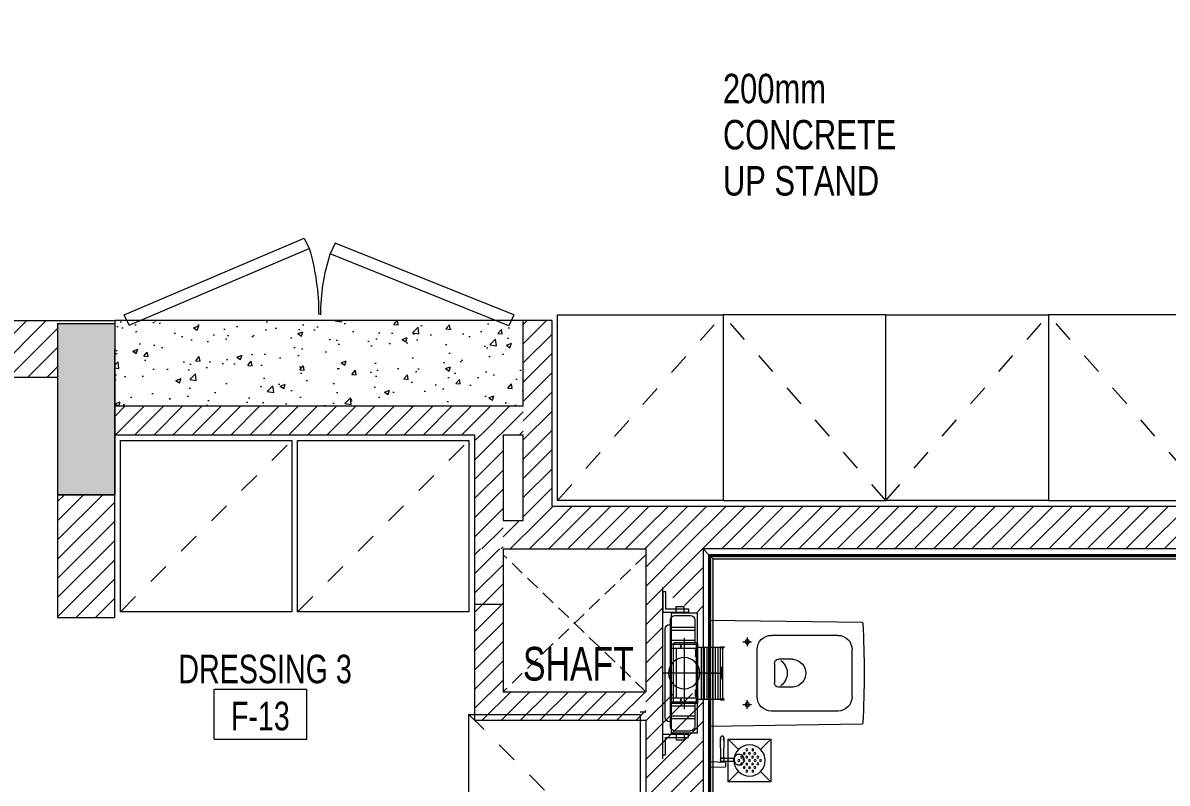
# Model space of a CAD drawing. Header units: millimetres. Extents: x -18512 to 101824, y -95768 to 52898.
# Drawn here: x 59786 to 63793, y -85347 to -82685 of the extents above; entities that cross this region are included whole.
import ezdxf

# ---------------------------------------------------------------- set-up
doc = ezdxf.new("R2010")
doc.units = ezdxf.units.MM
doc.header["$LTSCALE"] = 25
doc.linetypes.add('Dash 2mm', pattern=[3, 2, -1])
doc.linetypes.add('Dash 3mm', pattern=[6, 3, -3])
doc.layers.get('0').update_dxf_attribs({"color": 254, "lineweight": 0})
for name, color, linetype, lineweight in [('A-ANNO-TEXT', 2, 'Continuous', 9), ('A-AREA-IDEN', 2, 'Continuous', 9), ('A-DETL', 7, 'Continuous', 5), ('A-DOOR', 31, 'Continuous', 18), ('hatch', 252, 'Continuous', 0), ('I-FLR-TILE', 253, 'Continuous', 9), ('I-WALL', 2, 'Continuous', 9), ('Q-CASE', 31, 'Continuous', 13), ('Q-CASE-HDLN', 31, 'Dash 3mm', 13), ('S-COLS', 6, 'Continuous', 9)]:
    doc.layers.add(name, color=color, linetype=linetype, lineweight=lineweight)
doc.layers.add('AR WALL HATCH', color=8, linetype='Continuous')
doc.layers.add('HAT', color=8, linetype='Continuous')
doc.styles.add('Arial Narrow_3', font='fi_9001f.ttf', dxfattribs={"width": 0.75, "height": 117.993921})
doc.styles.add('Arial Narrow_4', font='fi_9001f.ttf', dxfattribs={"width": 0.75, "height": 147.492401})
doc.styles.add('Arial_1', font='arial.ttf', dxfattribs={"width": 0.75, "height": 118.023952})
pattern_1 = [(37.5, (59229.075, -128347.3092), (-0.16000313, 4.89413237), [0, -3.8608, 0, -4.318, 0, -4.1275]), (7.5, (59229.075, -128347.309), (4.4952328, 7.168251), [0, -2.0828, 0, -3.4798, 0, -1.3335]), (327.5, (59225.951, -128347.3092), (7.9099237, 0.01437185), [0, -1.27, 0, -4.572, 0, -5.969]), (317.5, (59225.951, -128347.309), (7.6355645, 2.2292932), [0, -0.635, 0, -2.9972, 0, -3.429])]
pattern_2 = [(45, (59229.075, -128347.31), (-33.67596, 33.67596), [])]

# ---------------------------------------------------------------- blocks, each defined once
blk = doc.blocks.new('A$C6F726D13')
at = {"color": 252, "lineweight": 5}
for p, q in [((-3067.2, -3383.6), (-3031.1, -3419.7)), ((-2917.2, -3383.6), (-2953.3, -3419.7)), ((-3076.3, -3435.8), (-3135, -3434.6)), ((-3125.2, -3438.5), (-3126, -3438.5)), ((-3076.3, -3444.4), (-3076.3, -3436.9)), ((-3076.3, -3451.8), (-3076.3, -3444.4)), ((-3295.6, -3464.5), (-3295.6, -4064.5)), ((-3295.6, -3478.5), (-3286.6, -3478.5)), ((-3295.6, -3478.5), (-3295.6, -3550.5)), ((-3286.6, -3478.5), (-3286.6, -3539.5)), ((-3135, -3454.6), (-3076.3, -3453)), ((-3125.9, -3450.5), (-3125.2, -3450.5)), ((-3031.1, -3497.5), (-3067.2, -3533.6)), ((-2953.3, -3497.5), (-2917.2, -3533.6)), ((-3295.6, -3550.5), (-3205.6, -3550.5)), ((-3286.6, -3539.5), (-3205.6, -3539.5)), ((-3175.6, -3554.5), (-3265.6, -3554.5)), ((-3265.6, -3554.5), (-3265.6, -3974.5)), ((-3255.6, -3550.5), (-3255.6, -3554.5)), ((-3253.9, -3562.5), (-3198.9, -3562.5)), ((-3249.6, -3550.5), (-3249.6, -3531.5)), ((-3249.6, -3531.5), (-3221.6, -3531.5)), ((-3221.6, -3550.5), (-3221.6, -3531.5)), ((-3205.6, -3539.5), (-3205.6, -3554.5)), ((-3175.6, -3974.5), (-3175.6, -3554.5)), ((-3268.9, -3594.5), (-3272.6, -3594.5)), ((-3268.9, -3577.5), (-3268.9, -3951.5)), ((-3183.9, -3604.5), (-3268.9, -3604.5)), ((-3183.9, -3658), (-3183.9, -3577.5)), ((-3355, -3627.9), (-3375, -3627.9)), ((-3287.6, -3609.5), (-3287.6, -3919.5)), ((-3183.9, -3614.5), (-3268.9, -3614.5)), ((-3221, -3886.8), (-3221, -3639)), ((-3000, -3639.4), (-3000, -3669.7)), ((-2683.1, -3632), (-2915.9, -3632)), ((-3183.9, -3649.5), (-3268.9, -3649.5)), ((-3178.1, -3658), (-3268.9, -3658)), ((-3268.9, -3664.5), (-3178.1, -3664.5)), ((-3178.1, -3677.5), (-3265.6, -3677.5)), ((-3259.6, -3866), (-3259.6, -3663)), ((-3248.1, -3677.5), (-3248.1, -3851.5)), ((-3181.6, -3684.5), (-3181.6, -3704.5)), ((-3175.1, -3682.5), (-3179.6, -3682.5)), ((-3178.1, -3658), (-3178.1, -3871)), ((-3176.1, -3660), (-3176.1, -3661.5)), ((-3175.1, -3661.5), (-3176.1, -3661.5)), ((-3173.1, -3663.5), (-3173.1, -3865.5)), ((-3173.1, -3674), (-3087.6, -3674)), ((-3160.2, -3674), (-3160.2, -3855)), ((-3150.5, -3674), (-3150.5, -3855)), ((-3140.7, -3674), (-3140.7, -3855)), ((-3130.9, -3674), (-3130.9, -3855)), ((-3121.1, -3674), (-3121.1, -3855)), ((-3111.4, -3674), (-3111.4, -3855)), ((-3101.6, -3674), (-3101.6, -3855)), ((-3093.6, -3671.5), (-3093.6, -3857)), ((-3093.6, -3671.5), (-3080.6, -3671.5)), ((-3087.6, -3671.5), (-3087.6, -3677.5)), ((-3080.6, -3672.5), (-3085.6, -3675.4)), ((-3085.6, -3675.4), (-3085.6, -3853.1)), ((-3080.6, -3671.5), (-3080.6, -3672.5)), ((-3015.2, -3654.5), (-2984.8, -3654.5)), ((-2965.9, -3682), (-2965.9, -3847)), ((-2633.1, -3682), (-2633.1, -3847)), ((-3173.1, -3687), (-3179.6, -3687)), ((-3173.1, -3702), (-3179.6, -3702)), ((-3175.1, -3706.5), (-3179.6, -3706.5)), ((-2839.4, -3715.5), (-2890.3, -3715.5)), ((-3101.6, -3764.5), (-3295.6, -3764.5)), ((-3087.6, -3744.3), (-3093.6, -3744.3)), ((-3090.6, -3760.3), (-3093.6, -3760.3)), ((-3090.6, -3744.3), (-3090.6, -3784.3)), ((-3087.6, -3744.3), (-3087.6, -3784.3)), ((-2905.3, -3798.5), (-2905.3, -3730.5)), ((-3090.6, -3768.3), (-3093.6, -3768.3)), ((-3087.6, -3784.3), (-3093.6, -3784.3)), ((-3181.6, -3844.5), (-3181.6, -3824.5)), ((-3175.1, -3822.5), (-3179.6, -3822.5)), ((-3173.1, -3827), (-3179.6, -3827)), ((-3173.1, -3842), (-3179.6, -3842)), ((-2839.4, -3813.5), (-2890.3, -3813.5)), ((-3178.1, -3864.5), (-3268.9, -3864.5)), ((-3183.9, -3879.5), (-3268.9, -3879.5)), ((-3178.1, -3851.5), (-3265.6, -3851.5)), ((-3178.1, -3871), (-3254.6, -3871)), ((-3183.9, -3951.5), (-3183.9, -3871)), ((-3175.1, -3846.5), (-3179.6, -3846.5)), ((-3176.1, -3869), (-3176.1, -3867.5)), ((-3175.1, -3867.5), (-3176.1, -3867.5)), ((-3087.6, -3855), (-3173.1, -3855)), ((-3093.6, -3857), (-3079.7, -3857)), ((-3087.6, -3851), (-3087.6, -3857)), ((-3085.6, -3853.1), (-3079.7, -3856.5)), ((-3079.7, -3856.5), (-3079.7, -3857)), ((-3015.2, -3874.5), (-2984.8, -3874.5)), ((-3000, -3889.7), (-3000, -3859.4)), ((-3183.9, -3914.5), (-3268.9, -3914.5)), ((-3183.9, -3924.5), (-3268.9, -3924.5)), ((-2683.1, -3897), (-2915.9, -3897)), ((-3268.9, -3934.5), (-3272.6, -3934.5)), ((-3253.9, -3966.5), (-3198.9, -3966.5)), ((-3295.6, -4050.5), (-3295.6, -3978.5)), ((-3295.6, -3978.5), (-3205.6, -3978.5)), ((-3286.6, -4050.5), (-3286.6, -3989.5)), ((-3286.6, -3989.5), (-3205.6, -3989.5)), ((-3175.6, -3974.5), (-3265.6, -3974.5)), ((-3255.6, -3978.5), (-3255.6, -3974.5)), ((-3249.6, -3978.5), (-3249.6, -3997.5)), ((-3249.6, -3997.5), (-3221.6, -3997.5)), ((-3221.6, -3978.5), (-3221.6, -3997.5)), ((-3205.6, -3989.5), (-3205.6, -3974.5)), ((-3295.6, -4050.5), (-3286.6, -4050.5))]:
    blk.add_line(p, q, dxfattribs=at)
at = {"color": 252, "lineweight": 9}
for p, q in [((-3026, -3442.4), (-3029.8, -3442.4)), ((-3081.9, -3461), (-3081.9, -3461.4)), ((-3044.8, -3454.9), (-3078.3, -3455)), ((-3043, -3451.2), (-3045.1, -3455.4)), ((-3045.1, -3468.2), (-3043, -3472.4)), ((-3029.7, -3481.1), (-3025.9, -3481))]:
    blk.add_line(p, q, dxfattribs=at)
at = {"color": 252, "lineweight": 5, "ltscale": 30}
blk.add_line((-3148.1, -3764.5), (-3088.7, -3764.5), dxfattribs=at)
at = {"color": 252, "lineweight": 5}
blk.add_lwpolyline([(-3067.2, -3533.6), (-2917.2, -3533.6), (-2917.2, -3383.6), (-3067.2, -3383.6)], close=True, dxfattribs=at)
at = {"color": 252, "lineweight": 9, "flags": 128}
for points in [[(-3029.1, -3442.4), (-3029.8, -3442.4), (-3030.5, -3442.4), (-3031.1, -3442.4), (-3031.8, -3442.5), (-3032.5, -3442.6), (-3033.1, -3442.7), (-3033.8, -3442.9), (-3034.4, -3443.1), (-3035.1, -3443.3), (-3035.7, -3443.6), (-3036.3, -3443.9), (-3036.9, -3444.3), (-3037.4, -3444.6), (-3038, -3445), (-3038.5, -3445.4), (-3039, -3445.9), (-3039.5, -3446.4), (-3040, -3446.8), (-3040.5, -3447.4), (-3040.9, -3447.9), (-3041.3, -3448.4), (-3041.7, -3449), (-3042.1, -3449.6), (-3042.5, -3450.2), (-3042.8, -3450.8), (-3043, -3451.2)], [(-3087.9, -3455), (-3087.9, -3455), (-3087.7, -3455), (-3087.6, -3455), (-3087, -3455), (-3086.6, -3455), (-3086.1, -3455), (-3085.6, -3455), (-3085.1, -3455), (-3084.4, -3455), (-3083.8, -3455), (-3083, -3455), (-3078.5, -3455)], [(-3087.9, -3467), (-3087.8, -3467), (-3087.7, -3467), (-3087.4, -3467), (-3087.2, -3467), (-3086.8, -3467), (-3086.4, -3467), (-3086, -3467), (-3085.4, -3467), (-3084.9, -3467), (-3084.2, -3467), (-3083.5, -3467), (-3082.7, -3467), (-3081.1, -3467), (-3080.1, -3467), (-3045.4, -3466.9)], [(-3043, -3472.4), (-3042.6, -3473), (-3042.3, -3473.6), (-3041.9, -3474.2), (-3041.5, -3474.8), (-3041.1, -3475.3), (-3040.7, -3475.8), (-3040.2, -3476.4), (-3039.8, -3476.9), (-3039.3, -3477.3), (-3038.8, -3477.8), (-3038.2, -3478.2), (-3037.7, -3478.6), (-3037.1, -3479), (-3036.6, -3479.4), (-3036, -3479.7), (-3035.4, -3480), (-3034.7, -3480.3), (-3034.1, -3480.5), (-3033.5, -3480.7), (-3032.8, -3480.8), (-3032.1, -3481), (-3031.5, -3481.1), (-3030.8, -3481.1), (-3030.1, -3481.1), (-3029.4, -3481.1), (-3029, -3481.1)]]:
    blk.add_lwpolyline(points, dxfattribs=at)
at = {"color": 252, "lineweight": 5, "flags": 128}
for points in [[(-3093.9, -3466.5), (-3093.9, -3465.2), (-3093.9, -3463.8), (-3093.9, -3462.4), (-3093.9, -3461), (-3093.9, -3459.7), (-3093.9, -3458.4), (-3093.9, -3457.1), (-3093.9, -3455.9), (-3093.9, -3454.8), (-3093.9, -3453.7), (-3093.9, -3452.7)], [(-3093.8, -3502.6), (-3093.8, -3497.1), (-3093.8, -3491.9), (-3093.8, -3487.2), (-3093.8, -3482.8), (-3093.9, -3478.8), (-3093.9, -3475.2), (-3093.9, -3472), (-3093.9, -3469.2), (-3093.9, -3466.8), (-3093.9, -3464.8), (-3093.9, -3463.2), (-3093.9, -3462), (-3093.9, -3461.3), (-3093.9, -3461)], [(-3081.9, -3452), (-3081.9, -3452.9), (-3081.9, -3454), (-3081.9, -3455.1)], [(-3081.9, -3466.7), (-3081.9, -3467.4), (-3081.9, -3469.9), (-3081.9, -3472.8), (-3081.9, -3476.1), (-3081.8, -3479.9), (-3081.8, -3484), (-3081.8, -3488.5), (-3081.8, -3493.3), (-3081.8, -3498.5), (-3081.8, -3502.5)], [(-3046.2, -3465.2), (-3046.1, -3465.6), (-3046, -3466), (-3045.8, -3466.5), (-3045.7, -3466.9), (-3045.5, -3467.3), (-3045.3, -3467.7), (-3045.2, -3468.1), (-3045.1, -3468.2)], [(-3045.1, -3455.4), (-3045.3, -3455.8), (-3045.5, -3456.2), (-3045.6, -3456.6), (-3045.8, -3457), (-3045.9, -3457.4), (-3046, -3457.7)], [(-3093.8, -3502.6), (-3093.8, -3507.3), (-3093.7, -3511.6), (-3093.7, -3515.7), (-3093.7, -3519.5), (-3093.7, -3522.9), (-3093.7, -3526), (-3093.7, -3528.7), (-3093.7, -3531.1), (-3093.7, -3533.2), (-3093.7, -3534.9), (-3093.7, -3536.2), (-3093.7, -3537.2), (-3093.7, -3537.9), (-3093.7, -3538.2), (-3093.7, -3538.2)], [(-3081.7, -3538.1), (-3081.7, -3537.9), (-3081.7, -3537.4), (-3081.7, -3536.5), (-3081.7, -3535.3), (-3081.7, -3533.7), (-3081.7, -3531.7), (-3081.7, -3529.4), (-3081.7, -3526.8), (-3081.7, -3523.8), (-3081.7, -3520.4), (-3081.7, -3516.8), (-3081.7, -3512.8), (-3081.8, -3508.5), (-3081.8, -3503.9), (-3081.8, -3502.5)], [(-3093.7, -3538.2), (-3093.7, -3538), (-3093.7, -3537.5), (-3093.7, -3536.6), (-3093.7, -3535.3), (-3093.7, -3533.7), (-3093.7, -3531.7), (-3093.7, -3529.4), (-3093.7, -3527.1)], [(-3081.7, -3538.1), (-3081.7, -3538.4), (-3081.7, -3538.6), (-3081.7, -3538.8), (-3081.7, -3539.1), (-3081.8, -3539.3), (-3081.8, -3539.6), (-3081.9, -3539.8), (-3082, -3540), (-3082, -3540.2), (-3082.1, -3540.5), (-3082.2, -3540.7), (-3082.3, -3540.9), (-3082.4, -3541.1), (-3082.6, -3541.3), (-3082.7, -3541.5), (-3082.8, -3541.7), (-3083, -3541.9), (-3083.1, -3542.1), (-3083.3, -3542.3), (-3083.5, -3542.4), (-3083.6, -3542.6), (-3083.8, -3542.8), (-3084, -3542.9), (-3084.2, -3543.1), (-3084.4, -3543.2), (-3084.6, -3543.3), (-3084.8, -3543.4), (-3085, -3543.5), (-3085.2, -3543.6), (-3085.5, -3543.7), (-3085.7, -3543.8), (-3085.9, -3543.9), (-3086.2, -3544), (-3086.4, -3544), (-3086.6, -3544.1), (-3086.9, -3544.1), (-3087.1, -3544.1), (-3087.3, -3544.1), (-3087.6, -3544.1), (-3087.8, -3544.1), (-3088.1, -3544.1), (-3088.3, -3544.1), (-3088.5, -3544.1), (-3088.8, -3544), (-3089, -3544), (-3089.2, -3543.9), (-3089.5, -3543.9), (-3089.7, -3543.8), (-3089.9, -3543.7), (-3090.1, -3543.6), (-3090.4, -3543.5), (-3090.6, -3543.4), (-3090.8, -3543.3), (-3091, -3543.1), (-3091.2, -3543), (-3091.4, -3542.9), (-3091.6, -3542.7), (-3091.7, -3542.6), (-3091.9, -3542.4), (-3092.1, -3542.2), (-3092.2, -3542), (-3092.4, -3541.8), (-3092.5, -3541.7), (-3092.7, -3541.5), (-3092.8, -3541.3), (-3092.9, -3541), (-3093, -3540.8), (-3093.1, -3540.6), (-3093.2, -3540.4), (-3093.3, -3540.2), (-3093.4, -3539.9), (-3093.5, -3539.7), (-3093.5, -3539.5), (-3093.6, -3539.3), (-3093.6, -3539), (-3093.6, -3538.8), (-3093.6, -3538.5), (-3093.7, -3538.3), (-3093.7, -3538.2)], [(-3081.7, -3527.1), (-3081.7, -3529.7), (-3081.7, -3531.9), (-3081.7, -3533.9), (-3081.7, -3535.4), (-3081.7, -3536.6), (-3081.7, -3537.5), (-3081.7, -3538), (-3081.7, -3538.1)]]:
    blk.add_lwpolyline(points, dxfattribs=at)
at = {"color": 252, "lineweight": 5}
blk.add_lwpolyline([(-3135, -3583.5, -0.414214), (-3131, -3579.5), (-2598.3, -3587, -0.391289), (-2594.4, -3590.8, -0.025374), (-2594.4, -3938.2, -0.391289), (-2598.3, -3942), (-3131, -3949.5, -0.414214), (-3135, -3945.5)], format="xyb", close=True, dxfattribs=at)
for centre, radius in [((-2992.2, -3458.6), 55), ((-3020.2, -3446.7), 3.17), ((-3010.8, -3433.8), 3.17), ((-3002, -3446.3), 3.17), ((-3001.6, -3421.1), 3.17), ((-2992.2, -3433.5), 3.17), ((-2981.6, -3446.5), 3.17), ((-2981.2, -3421), 3.17), ((-2973.9, -3434.1), 3.17), ((-2963.1, -3447), 3.17), ((-3029.7, -3458.6), 3.17), ((-3020.2, -3470.5), 3.17), ((-3011.7, -3458.6), 3.17), ((-3010.8, -3483.4), 3.17), ((-3002, -3470.8), 3.17), ((-2992.2, -3458.6), 3.17), ((-2992.2, -3483.7), 3.17), ((-2981.6, -3470.7), 3.17), ((-2973.9, -3483.1), 3.17), ((-2972.3, -3458.6), 3.17), ((-2963.1, -3470.2), 3.17), ((-2954, -3458.6), 3.17), ((-3001.6, -3496.1), 3.17), ((-2981.2, -3496.1), 3.17), ((-3232.6, -3670), 2.5), ((-3000, -3654.5), 7.5), ((-3221, -3764.5), 55), ((-3232.6, -3859), 2.5), ((-3000, -3874.5), 7.5)]:
    blk.add_circle(centre, radius, dxfattribs=at)
for centre, radius, start, end in [((-3253.9, -3577.5), 15, 90, 180), ((-3198.9, -3577.5), 15, 0, 90), ((-3272.6, -3609.5), 15, 90, 180), ((-2915.9, -3682), 50, 90, 180), ((-2683.1, -3682), 50, 0, 90), ((-3254.6, -3663), 5, 90, 180), ((-3179.6, -3684.5), 2, 90, 180), ((-3179.6, -3685), 2, 180, 270), ((-3178.1, -3660), 2, 0, 90), ((-3175.1, -3663.5), 2, 0, 90), ((-3175.1, -3680.5), 2, 270, 0), ((-3179.6, -3704), 2, 90, 180), ((-3179.6, -3704.5), 2, 180, 270), ((-3175.1, -3708.5), 2, 0, 90), ((-2890.3, -3730.5), 15, 90, 180), ((-2915.9, -3764.5), 55.3, 307.4957, 52.5043), ((-2844.6, -3764.5), 49.3, 276.0722, 83.9278), ((-2890.3, -3798.5), 15, 180, 270), ((-3179.6, -3824.5), 2, 90, 180), ((-3179.6, -3825), 2, 180, 270), ((-3179.6, -3844), 2, 90, 180), ((-3179.6, -3844.5), 2, 180, 270), ((-3175.1, -3820.5), 2, 270, 0), ((-3254.6, -3866), 5, 180, 270), ((-3178.1, -3869), 2, 270, 0), ((-3175.1, -3848.5), 2, 0, 90), ((-3175.1, -3865.5), 2, 270, 0), ((-2915.9, -3847), 50, 180, 270), ((-2683.1, -3847), 50, 270, 0), ((-3272.6, -3919.5), 15, 180, 270), ((-3253.9, -3951.5), 15, 180, 270), ((-3198.9, -3951.5), 15, 270, 0)]:
    blk.add_arc(centre, radius, start, end, dxfattribs=at)
at = {"color": 252, "lineweight": 9}
for centre, major_axis, ratio, start_param, end_param in [((-3030, -3461.7), (-0.1, 19.4), 0.721124, 6.139689, 6.347427), ((-3026.2, -3461.7), (0.1, -19.3), 0.721124, 1.570796, 3.141593), ((-3087.9, -3461), (-6, -0.02), 0.999739, 4.974188, 6.283185), ((-3087.9, -3461), (-6, -0.02), 0.999739, 0.523599, 1.308997), ((-3087.9, -3461), (-6, -0.02), 0.999739, 4.541669, 4.912544), ((-3087.9, -3461), (-6, -0.02), 0.999739, 1.364354, 1.741189), ((-3043.1, -3460.9), (-0.02, 6), 0.707107, 0.5266, 1.570796), ((-3043.1, -3460.9), (0.02, -6), 0.707107, 4.712389, 5.448047), ((-3030, -3461.7), (-0.1, 19.4), 0.721124, 3.141593, 3.28053), ((-3026.2, -3461.7), (-0.1, 19.3), 0.721124, 3.141593, 4.712389)]:
    blk.add_ellipse(centre, major_axis=major_axis, ratio=ratio, start_param=start_param, end_param=end_param, dxfattribs=at)
at = {"color": 252, "lineweight": 5}
for centre, major_axis, ratio, start_param, end_param in [((-3087.9, -3461), (-6, -0.02), 0.999739, 0, 0.498269), ((-3030, -3461.7), (-0.1, 19.4), 0.721124, 5.237277, 5.497787), ((-3030, -3461.7), (-0.1, 19.4), 0.721124, 4.548369, 4.712389)]:
    blk.add_ellipse(centre, major_axis=major_axis, ratio=ratio, start_param=start_param, end_param=end_param, dxfattribs=at)
at = {"color": 252, "lineweight": 9}
for points, knots in [([(-3093.9, -3461), (-3093.9, -3460.3), (-3093.7, -3458.9), (-3092.6, -3457.1), (-3091, -3455.7), (-3089, -3455), (-3087.6, -3455), (-3086.9, -3455.1)], [0, 0, 0, 0, 0.1111111, 0.2222222, 0.3333333, 0.4444444, 0.5539669, 0.5539669, 0.5539669, 0.5539669]), ([(-3086.9, -3466.9), (-3087.6, -3467), (-3089, -3467), (-3091, -3466.3), (-3092.6, -3464.9), (-3093.7, -3463.1), (-3093.9, -3461.7), (-3093.9, -3461)], [0.4461368, 0.4461368, 0.4461368, 0.4461368, 0.5555556, 0.6666667, 0.7777778, 0.8888889, 1, 1, 1, 1]), ([(-3082.9, -3461), (-3082.9, -3460.2), (-3082.6, -3458.6), (-3081.8, -3456.9), (-3080.9, -3455.9), (-3080.1, -3455.4), (-3079.3, -3455), (-3078.8, -3455), (-3078.5, -3455)], [-1, -1, -1, -1, -0.875, -0.75, -0.6875, -0.625, -0.5625, -0.5, -0.5, -0.5, -0.5]), ([(-3045.5, -3466.8), (-3045.5, -3466.8), (-3045.5, -3466.7), (-3045.6, -3466.6), (-3045.7, -3466.5), (-3045.8, -3466.3), (-3045.9, -3466), (-3046.1, -3465.6), (-3046.1, -3465.4)], [0.7142857, 0.7142857, 0.7142857, 0.7142857, 0.75, 0.7857143, 0.8214286, 0.8571429, 0.9285714, 1, 1, 1, 1])]:
    blk.add_open_spline(points, degree=3, knots=knots, dxfattribs=at)
for points in [[(-3078.4, -3467), (-3079, -3467), (-3080.1, -3466.7), (-3081.6, -3465.4), (-3082.6, -3463.4), (-3082.9, -3461.8), (-3082.9, -3461)], [(-3046.5, -3461.8), (-3046.5, -3461), (-3046.4, -3459.4), (-3046.1, -3457.9), (-3045.9, -3457.2)]]:
    blk.add_open_spline(points, degree=3, dxfattribs=at)
at = {"color": 252, "lineweight": 5}
for points in [[(-3046.2, -3464.9), (-3046.3, -3464.4), (-3046.5, -3463.4), (-3046.5, -3462.3), (-3046.5, -3461.8)], [(-3046.1, -3465.4), (-3046.1, -3465.3), (-3046.2, -3465.3), (-3046.2, -3465.2)], [(-3045.9, -3457.2), (-3045.8, -3456.9), (-3045.6, -3456.4), (-3045.4, -3455.9), (-3045.3, -3455.7)], [(-3045.3, -3455.7), (-3045.2, -3455.5), (-3045.1, -3455.3), (-3045, -3455.2), (-3045, -3455.1)], [(-3044.8, -3455.3), (-3044.8, -3455.3), (-3044.8, -3455.4), (-3044.8, -3455.5), (-3044.9, -3455.7), (-3044.9, -3455.8), (-3044.9, -3455.9)]]:
    blk.add_open_spline(points, degree=3, dxfattribs=at)
blk = doc.blocks.new('M_NAGA Room Tag - Room Tag-1756429-FIRST FLOOR PLAN')
at = {"layer": 'A-AREA-IDEN'}
for p, q in [((-3.25, 1.75), (-3.25, -1.75)), ((-3.25, 1.75), (3.25, 1.75)), ((3.25, 1.75), (3.25, -1.75)), ((-3.25, -1.75), (3.25, -1.75))]:
    blk.add_line(p, q, dxfattribs=at)
blk = doc.blocks.new('A$C35FE7E75')
at = {"layer": 'A-DOOR', "color": 6, "lineweight": 18}
for p, q in [((-1379.6, 1565.6), (-1397, 1530)), ((-1379.6, 1565.6), (-749.2, 1297.3)), ((-50.4, 1568), (-675.3, 1316.8)), ((-33, 1530), (-50.4, 1568)), ((-1397, 1530), (-766.5, 1261.7)), ((-33, 1530), (-657.9, 1278.8)), ((-766.5, 1261.7), (-749.2, 1297.3)), ((-657.9, 1278.8), (-675.3, 1316.8)), ((-1505.1, 29.4), (-795.9, 297.6)), ((-794.3, 294.4), (-776.9, 258.8)), ((-694.7, 287.9), (-712.1, 249.9)), ((-20.8, 36.7), (-694.7, 287.9)), ((-1487.7, -6.2), (-778.5, 262)), ((-38.2, -1.3), (-712.1, 249.9)), ((-1487.7, -6.2), (-1505.1, 29.4)), ((-20.8, 36.7), (-38.2, -1.3))]:
    blk.add_line(p, q, dxfattribs=at)
for centre, radius, start, end in [((-1548.1, 1530), 832.2, 343.763, 0), ((-7.1, 1530), 701.4, 180, 197.6967), ((-1577.5, 29.4), 832.2, 0, 16.237), ((-43.9, 36.7), 701.4, 162.3033, 180)]:
    blk.add_arc(centre, radius, start, end, dxfattribs=at)
blk = doc.blocks.new('M_Tall Cabinet-Single Door_2_1 - 650-8794690-FIRST FLOOR PLAN_')
at = {"layer": 'Q-CASE'}
for p, q in [((308.7, 0), (-271.3, 0)), ((-271.3, 0), (-271.3, -650)), ((308.7, -650), (308.7, 0)), ((-271.3, -650), (308.7, -650))]:
    blk.add_line(p, q, dxfattribs=at)
at = {"layer": 'Q-CASE-HDLN'}
blk.add_line((-271.3, 0), (308.7, -650), dxfattribs=at)
blk = doc.blocks.new('M_Tall Cabinet-Single Door_2_1 - 650-8794498-FIRST FLOOR PLAN_')
at = {"layer": 'Q-CASE'}
for p, q in [((-266.3, 650), (303.7, 650)), ((-266.3, 0), (-266.3, 650)), ((303.7, 650), (303.7, 0)), ((303.7, 0), (-266.3, 0))]:
    blk.add_line(p, q, dxfattribs=at)
at = {"layer": 'Q-CASE-HDLN'}
blk.add_line((-266.3, 0), (303.7, 650), dxfattribs=at)
blk = doc.blocks.new('M_Tall Cabinet-Single Door_2_1 - 650-8794447-FIRST FLOOR PLAN_')
at = {"layer": 'Q-CASE'}
for p, q in [((303.7, 0), (-266.3, 0)), ((-266.3, 0), (-266.3, -650)), ((303.7, -650), (303.7, 0)), ((-266.3, -650), (303.7, -650))]:
    blk.add_line(p, q, dxfattribs=at)
at = {"layer": 'Q-CASE-HDLN'}
blk.add_line((-266.3, 0), (303.7, -650), dxfattribs=at)
blk = doc.blocks.new('M_Tall Cabinet-Single Door_2_1 - MASTER_S CLOSET-6643864-FIRST FLOOR PLAN_')
at = {"layer": 'Q-CASE'}
for p, q in [((318.7, 0), (-281.3, 0)), ((-281.3, 0), (-281.3, -600)), ((318.7, -600), (318.7, 0)), ((-281.3, -600), (318.7, -600))]:
    blk.add_line(p, q, dxfattribs=at)
at = {"layer": 'Q-CASE-HDLN'}
blk.add_line((-281.3, 0), (318.7, -600), dxfattribs=at)

msp = doc.modelspace()

# ---------------------------------------------------------------- hatches: boundary and pattern name
at = {"layer": 'AR WALL HATCH', "lineweight": 5}
h = msp.add_hatch(dxfattribs=at)
h.set_pattern_fill('ANSI31', color=256, scale=15, style=0)
h.set_pattern_definition(pattern_2)
h.paths.add_polyline_path([(59628.1, -83927.4), (59628.1, -83727.4), (59908.1, -83727.4), (59908.1, -83927.4)])
h.paths.add_polyline_path([(58568.1, -83727.4), (58568.1, -83927.4), (56333.1, -83927.4), (56333.1, -83727.4)])
h = msp.add_hatch(dxfattribs=at)
h.set_pattern_fill('ANSI31', color=256, scale=15, style=0)
h.set_pattern_definition(pattern_2)
h.paths.add_polyline_path([(61538.1, -83727.4), (61638.1, -83727.4), (61638.1, -84427.4), (61538.1, -84427.4), (61538.1, -84316.8)])
h = msp.add_hatch(dxfattribs=at)
h.set_pattern_fill('ANSI31', color=256, scale=15, style=0)
h.set_pattern_definition([(45, (59229.075, -128047.31), (-33.67596, 33.67596), [])])
h.paths.add_polyline_path([(60108.1, -84127.4), (60108.1, -84027.4), (61538.1, -84027.4), (61538.1, -84127.4)])
h = msp.add_hatch(dxfattribs=at)
h.set_pattern_fill('ANSI31', color=256, scale=15, style=0)
h.set_pattern_definition([(45, (59224.075, -128657.31), (-33.67596, 33.67596), [])])
h.paths.add_polyline_path([(61368.1, -84127.4), (61468.1, -84127.4), (61468.1, -84527.4), (61368.1, -84527.4)])
h = msp.add_hatch(dxfattribs=at)
h.set_pattern_fill('ANSI31', color=256, scale=15, style=0)
h.set_pattern_definition(pattern_2)
h.paths.add_polyline_path([(59908.1, -84337.4), (60108.1, -84337.4), (60108.1, -84767.3), (59908.1, -84767.3)])
h = msp.add_hatch(dxfattribs=at)
h.set_pattern_fill('ANSI31', color=256, scale=15, style=0)
h.set_pattern_definition(pattern_2)
h.paths.add_polyline_path([(61968.1, -84377.4), (61968.1, -84527.4), (61638.1, -84527.4), (61638.1, -84377.4), (61948.1, -84377.4)], flags=0)
h = msp.add_hatch(dxfattribs=at)
h.set_pattern_fill('ANSI31', color=256, scale=15, style=0)
h.set_pattern_definition(pattern_2)
h.paths.add_polyline_path([(61968.1, -84377.4), (65678.1, -84377.4), (65678.1, -84527.4), (65684.8, -84527.4), (65678.1, -84452.4), (65678.1, -84414.9), (65678.1, -84396.1), (65678.1, -84386.7), (65678.1, -84382), (65678.1, -84379.7), (65697.7, -84377.4), (65288.1, -84377.4), (65288.1, -84527.4), (61968.1, -84527.4)])
h = msp.add_hatch(dxfattribs=at)
h.set_pattern_fill('ANSI31', color=256, scale=15, style=0)
h.set_pattern_definition(pattern_2)
h.paths.add_polyline_path([(61638.1, -84427.4), (61638.1, -84527.4), (61468.1, -84527.4), (61468.1, -84429.9), (61593.4, -84427.4)])
h = msp.add_hatch(dxfattribs=at)
h.set_pattern_fill('ANSI31', color=256, scale=15, style=0)
h.set_pattern_definition([(45, (59229.075, -128646.924), (-33.67596, 33.67596), [])])
h.paths.add_polyline_path([(61468.1, -85027.3), (61968.1, -85027.3), (61968.1, -85127.3), (61368.1, -85127.3), (61368.1, -84527.4), (61468.1, -84527.4)])
h = msp.add_hatch(dxfattribs=at)
h.set_pattern_fill('ANSI31', color=256, scale=15, style=0)
h.set_pattern_definition(pattern_2)
h.paths.add_polyline_path([(62027.6, -85033.7), (62027.6, -84676.4), (62168.1, -84768.6), (62168.1, -84527.4), (61968.1, -84520.4), (61968.1, -85769.9), (62168.1, -85769.9), (62168.1, -84520.4), (62167.6, -84520.4), (62167.6, -85033.7)])
at = {"layer": 'HAT'}
h = msp.add_hatch(dxfattribs=at)
h.set_pattern_fill('AR-SAND', color=256, scale=0.1, style=0)
h.set_pattern_definition(pattern_1)
h.paths.add_polyline_path([(65363.1, -84552.4), (62193.1, -84552.4), (62203.1, -84562.4), (65363.1, -84562.4)])
h = msp.add_hatch(dxfattribs=at)
h.set_pattern_fill('AR-SAND', color=256, scale=0.1, style=0)
h.set_pattern_definition(pattern_1)
h.paths.add_polyline_path([(62193.1, -84552.4), (62193.1, -88701.9), (62203.1, -88691.9), (62203.1, -84562.4)])
at = {"layer": 'hatch', "ltscale": 25}
h = msp.add_hatch(dxfattribs=at)
h.set_pattern_fill('AR-CONC', color=256, angle=360)
h.set_pattern_definition([(50, (54909.08, -137713.07), (182.18467, -15.9391), [19.05, -209.55]), (355, (54909.08, -137713.07), (-35.2434, 191.05685), [15.24, -167.6406]), (100.45144, (54924.26, -137714.4), (146.94125, 175.11775), [16.19, -178.09024]), (46.1842, (54909.08, -137662.27), (271.079, -42.0423), [28.575, -314.325]), (96.63556, (54931.66, -137665.78), (237.4041, 247.4261), [24.285, -267.1356]), (351.18415, (54909.08, -137662.27), (237.4041, 247.4261), [22.86, -251.4597]), (21, (54934.48, -137674.97), (151.6144, -102.2652), [19.05, -209.55]), (326, (54934.48, -137674.97), (61.802, 184.18797), [15.24, -167.64]), (71.45144, (54947.11, -137683.5), (213.4164, 81.92277), [16.19, -178.08994]), (37.5, (54909.075, -137713.07), (3.0886, 84.55504), [0, -165.608, 0, -170.18, 0, -168.275]), (7.5, (54909.075, -137713.07), (66.81966, 100.18057), [0, -97.028, 0, -161.798, 0, -64.135]), (327.5, (54852.43, -137713.07), (135.590595, -5.72874), [0, -63.5, 0, -198.12, 0, -262.89]), (317.5, (54827.03, -137713.07), (148.12918, 25.4265), [0, -82.55, 0, -131.572, 0, -186.69])])
h.paths.add_polyline_path([(61538.1, -83727.4), (60108.1, -83727.4), (60108.1, -83839.7), (60108.1, -83927.4), (60108.1, -84027.4), (61538.1, -84027.4), (61538.1, -83955.1), (61538.1, -83887.4)])
at = {"layer": 'S-COLS', "lineweight": 5}
msp.add_hatch(color=252, dxfattribs=at).paths.add_polyline_path([(60108.1, -83737.4), (60108.1, -84337.4), (59908.1, -84337.4), (59908.1, -83737.4)], flags=0)

# ---------------------------------------------------------------- linework, layer by layer
at = {"layer": 'A-DETL', "linetype": 'Dash 2mm', "lineweight": 18}
for p, q in [((61968.1, -85027.3), (61468.1, -84547.4)), ((61968.1, -84547.4), (61468.1, -85027.3))]:
    msp.add_line(p, q, dxfattribs=at)
at = {"layer": 'hatch', "ltscale": 25}
msp.add_line((61538.1, -83727.4), (60108.1, -83727.4), dxfattribs=at)
at = {"layer": 'I-FLR-TILE', "lineweight": 13}
for points in [[(65338.1, -84527.4), (62168.1, -84527.4), (62188.1, -84547.4), (65358.1, -84547.4)], [(62168.1, -84527.4), (62168.1, -88726.9), (62188.1, -88706.9), (62188.1, -84547.4)], [(65358.1, -84547.4), (62188.1, -84547.4), (62193.1, -84552.4), (65363.1, -84552.4)], [(62188.1, -84547.4), (62188.1, -88706.9), (62193.1, -88701.9), (62193.1, -84552.4)], [(65363.1, -84552.4), (62193.1, -84552.4), (62203.1, -84562.4), (65363.1, -84562.4)], [(62193.1, -84552.4), (62193.1, -88701.9), (62203.1, -88691.9), (62203.1, -84562.4)]]:
    msp.add_lwpolyline(points, close=True, dxfattribs=at)
at = {"layer": 'I-WALL'}
for p, q in [((61538.1, -84027.4), (61538.1, -83727.4)), ((61638.1, -83727.4), (61538.1, -83727.4)), ((61638.1, -83727.4), (61638.1, -84377.4)), ((60108.1, -84767.3), (60108.1, -83827.4)), ((59908.1, -83927.4), (59628.1, -83927.4)), ((59908.1, -83927.4), (59908.1, -84767.3)), ((61538.1, -84027.4), (60108.1, -84027.4)), ((60108.1, -84127.4), (61368.1, -84127.4)), ((61368.1, -84127.4), (61368.1, -84527.4)), ((61468.1, -84127.4), (61538.1, -84127.4)), ((61468.1, -84127.4), (61468.1, -84427.4)), ((61538.1, -84427.4), (61538.1, -84127.4)), ((59908.1, -84337.4), (60108.1, -84337.4)), ((61638.1, -84377.4), (65288.1, -84377.4)), ((61468.1, -84427.4), (61538.1, -84427.4)), ((61368.1, -84527.4), (61368.1, -85127.3)), ((61468.1, -84527.4), (61468.1, -85027.3)), ((62168.1, -84527.4), (62168.1, -88726.9)), ((65288.1, -84527.4), (62168.1, -84527.4)), ((61468.1, -84722.4), (61368.1, -84722.4)), ((59908.1, -84767.3), (60108.1, -84767.3)), ((61468.1, -85027.3), (61968.1, -85027.3)), ((61368.1, -85127.3), (61968.1, -85127.3)), ((61968.1, -85326.9), (61968.1, -85726.9))]:
    msp.add_line(p, q, dxfattribs=at)
for points in [[(59628.1, -83727.4), (60108.1, -83727.4), (60108.1, -84337.4)], [(61468.1, -84527.4), (61968.1, -84527.4), (61968.1, -85027.3)], [(61968.1, -85127.3), (61968.1, -85326.9)]]:
    msp.add_lwpolyline(points, dxfattribs=at)
at = {"layer": 'S-COLS', "color": 8}
for p, q in [((59908.1, -83737.4), (59908.1, -84337.4)), ((59908.1, -83737.4), (60108.1, -83737.4)), ((60108.1, -84337.4), (59908.1, -84337.4))]:
    msp.add_line(p, q, dxfattribs=at)

# ---------------------------------------------------------------- block references
at = {"color": 252, "xscale": -1, "rotation": 180}
msp.add_blockref('A$C6F726D13', (65323.1, -88726.9), dxfattribs=at)
at = {"xscale": -1, "rotation": 180}
msp.add_blockref('A$C35FE7E75', (61538.1, -82177.4), dxfattribs=at)
at = {"layer": 'A-AREA-IDEN', "lineweight": 18, "xscale": -49.99999999999998, "yscale": 49.99999999999998, "zscale": 49.99999999999998, "rotation": 180}
msp.add_blockref('M_NAGA Room Tag - Room Tag-1756429-FIRST FLOOR PLAN', (60618.2, -85105.7), dxfattribs=at)
at = {"layer": 'Q-CASE', "xscale": -1}
for name, p, rotation in [('M_Tall Cabinet-Single Door_2_1 - 650-8794690-FIRST FLOOR PLAN_', (61929.4, -84357.4), 180), ('M_Tall Cabinet-Single Door_2_1 - 650-8794447-FIRST FLOOR PLAN_', (63074.4, -84357.4), 180), ('M_Tall Cabinet-Single Door_2_1 - MASTER_S CLOSET-6643864-FIRST FLOOR PLAN_', (60409.4, -84747.4), 180), ('M_Tall Cabinet-Single Door_2_1 - MASTER_S CLOSET-6643864-FIRST FLOOR PLAN_', (61029.4, -84747.4), 180), ('M_Tall Cabinet-Single Door_2_1 - MASTER_S CLOSET-6643864-FIRST FLOOR PLAN_', (61348.1, -85388.1), 90)]:
    msp.add_blockref(name, p, dxfattribs=dict(at, rotation=rotation))
for p in [(62541.9, -84357.4), (63681.9, -84357.4)]:
    msp.add_blockref('M_Tall Cabinet-Single Door_2_1 - 650-8794498-FIRST FLOOR PLAN_', p, dxfattribs=at)

# ---------------------------------------------------------------- texts
at = {"layer": 'A-ANNO-TEXT', "color": 7, "lineweight": 20, "insert": (61537.6, -84990), "char_height": 117.99, "width": 387.36, "attachment_point": 7, "line_spacing_factor": 0.968573, "style": 'Arial Narrow_3'}
msp.add_mtext('SHAFT', dxfattribs=at)
at = {"layer": 'A-AREA-IDEN', "lineweight": 18, "char_height": 100, "width": 889.2, "attachment_point": 8, "line_spacing_factor": 0.968573, "style": 'Arial Narrow_4'}
for s, insert in [('DRESSING 3', (60634.5, -84999.2)), ('F-13', (60617.8, -85163.8))]:
    msp.add_mtext(s, dxfattribs=dict(at, insert=insert))

# ---------------------------------------------------------------- next in the draw order: texts
at = {"layer": 'A-AREA-IDEN', "insert": (62628.3, -83291), "char_height": 103.271, "width": 781.2, "attachment_point": 8, "line_spacing_factor": 0.938532, "style": 'Arial_1', "bg_fill": 2}
msp.add_mtext('\\pxql;{\\fArial|b0|i0|c178|p34;200}mm CONCRETE\\PUP STAND', dxfattribs=at)

doc.saveas('drawing.dxf')
